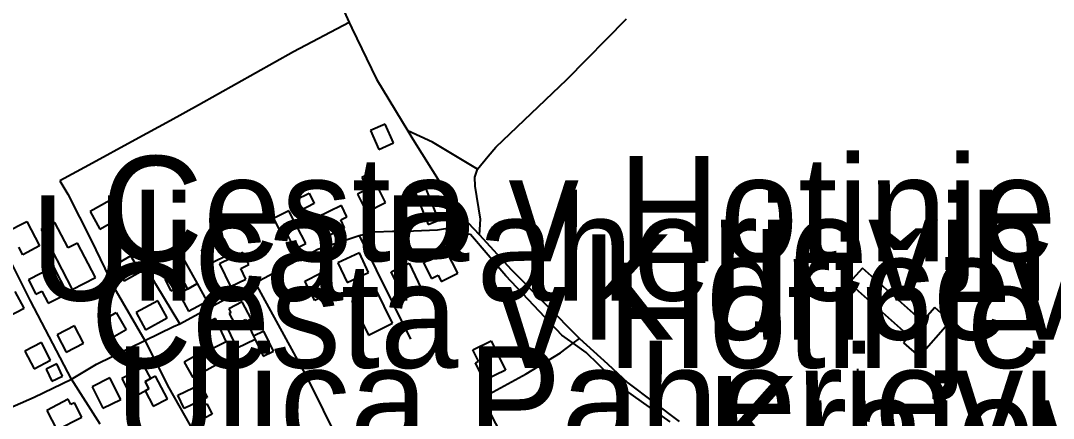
# Model space of a CAD drawing. Extents: x -8864 to 13231, y -7697 to 8949.
# Drawn here: x 1832 to 2440, y -1512 to -1277 of the extents above; entities that cross this region are included whole.
import ezdxf

# ---------------------------------------------------------------- set-up
doc = ezdxf.new("R2010")
doc.units = 0
for name, color, linetype in [('OSM_BUILDING_BARN', 9, 'CONTINUOUS'), ('OSM_BUILDING_COLLAPSED', 9, 'CONTINUOUS'), ('OSM_BUILDING_GARAGE', 9, 'CONTINUOUS'), ('OSM_BUILDING_HOUSE', 9, 'CONTINUOUS'), ('OSM_BUILDING_YES', 9, 'CONTINUOUS'), ('OSM_HIGHWAY_FOOTWAY', 8, 'CONTINUOUS'), ('OSM_HIGHWAY_PATH', 8, 'CONTINUOUS'), ('OSM_HIGHWAY_RESIDENTIAL', 8, 'CONTINUOUS'), ('OSM_HIGHWAY_SERVICE', 8, 'CONTINUOUS'), ('OSM_HIGHWAY_TERTIARY', 8, 'CONTINUOUS'), ('OSM_HIGHWAY_TRACK', 8, 'CONTINUOUS'), ('OSM_LABELS', 8, 'CONTINUOUS')]:
    doc.layers.add(name, color=color, linetype=linetype)

msp = doc.modelspace()

# ---------------------------------------------------------------- linework, layer by layer
at = {"layer": 'OSM_BUILDING_BARN'}
for p, q in [((2040.811863, -1435.915685), (2026.6235, -1442.865368)), ((2050.612783, -1455.930772), (2040.811863, -1435.915685)), ((2026.6235, -1442.865368), (2036.432077, -1462.880455)), ((2036.432077, -1462.880455), (2050.612783, -1455.930772)), ((1908.208479, -1488.610961), (1904.908326, -1490.345602)), ((1910.964988, -1487.165427), (1908.208479, -1488.610961)), ((1917.971114, -1500.519938), (1910.964988, -1487.165427)), ((1904.908326, -1490.345602), (1907.151818, -1494.626606)), ((1907.151818, -1494.626606), (1904.92364, -1495.794153)), ((1904.92364, -1495.794153), (1909.686274, -1504.867659)), ((1909.686274, -1504.867659), (1917.971114, -1500.519938))]:
    msp.add_line(p, q, dxfattribs=at)
at = {"layer": 'OSM_BUILDING_COLLAPSED'}
for p, q in [((2327.350945, -1423.384017), (2319.648034, -1432.046102)), ((2362.672541, -1454.829942), (2327.350945, -1423.384017)), ((2319.648034, -1432.046102), (2354.961974, -1463.492027)), ((2354.961974, -1463.492027), (2362.672541, -1454.829942))]:
    msp.add_line(p, q, dxfattribs=at)
at = {"layer": 'OSM_BUILDING_GARAGE'}
for p, q in [((1993.430541, -1383.253768), (2001.43973, -1379.250751)), ((2001.43973, -1379.250751), (2004.510174, -1385.388711)), ((1996.500985, -1389.391728), (1993.430541, -1383.253768)), ((2004.510174, -1385.388711), (1996.500985, -1389.391728)), ((1907.695462, -1414.632976), (1902.029305, -1417.501805)), ((1910.666366, -1420.492949), (1907.695462, -1414.632976)), ((1902.029305, -1417.501805), (1905.000209, -1423.361778)), ((1905.000209, -1423.361778), (1910.666366, -1420.492949)), ((1974.870049, -1460.689915), (1968.813386, -1463.547624)), ((1968.813386, -1463.547624), (1969.732223, -1465.493536)), ((1969.732223, -1465.493536), (1974.38766, -1475.323167)), ((1980.436665, -1472.454338), (1974.870049, -1460.689915)), ((1974.38766, -1475.323167), (1980.436665, -1472.454338))]:
    msp.add_line(p, q, dxfattribs=at)
at = {"layer": 'OSM_BUILDING_HOUSE'}
for p, q in [((2037.871587, -1367.364013), (2032.565308, -1369.988213)), ((2041.791955, -1375.281092), (2037.871587, -1367.364013)), ((2032.565308, -1369.988213), (2035.972659, -1376.871179)), ((2035.972659, -1376.871179), (2030.023194, -1379.817845)), ((2030.023194, -1379.817845), (2035.23759, -1390.359124)), ((2046.493334, -1384.788258), (2041.791955, -1375.281092)), ((2070.505587, -1376.648789), (2064.226873, -1379.161795)), ((2064.226873, -1379.161795), (2071.638819, -1397.731347)), ((2077.917533, -1395.218342), (2070.505587, -1376.648789)), ((2020.605123, -1386.567377), (2006.033911, -1393.606016)), ((2023.767451, -1393.127877), (2020.605123, -1386.567377)), ((2035.23759, -1390.359124), (2046.493334, -1384.788258)), ((1822.442773, -1402.50161), (1835.268196, -1395.863273)), ((1835.268196, -1395.863273), (1842.764368, -1410.363091)), ((2006.033911, -1393.606016), (2011.462702, -1404.858942)), ((2020.084449, -1394.906996), (2023.767451, -1393.127877)), ((2022.350911, -1399.599422), (2020.084449, -1394.906996)), ((2071.638819, -1397.731347), (2077.917533, -1395.218342)), ((2011.462702, -1404.858942), (2022.350911, -1399.599422)), ((1832.817966, -1415.511416), (1830.536189, -1411.096978)), ((1842.764368, -1410.363091), (1832.817966, -1415.511416)), ((1896.439718, -1416.145227), (1887.067589, -1421.593779)), ((1901.89148, -1425.530079), (1896.439718, -1416.145227)), ((2082.481086, -1413.46543), (2068.80574, -1420.403993)), ((2089.081393, -1426.464116), (2082.481086, -1413.46543)), ((1851.187033, -1422.716847), (1836.240631, -1430.300341)), ((1859.134967, -1438.373093), (1851.187033, -1422.716847)), ((1887.067589, -1421.593779), (1892.51935, -1430.97863)), ((2068.80574, -1420.403993), (2073.484148, -1429.622052)), ((1892.51935, -1430.97863), (1901.89148, -1425.530079)), ((2073.484148, -1429.622052), (2077.404516, -1427.631663)), ((2077.404516, -1427.631663), (2079.326415, -1431.412291)), ((2079.326415, -1431.412291), (2089.081393, -1426.464116)), ((1836.240631, -1430.300341), (1840.551504, -1438.806753)), ((1935.712311, -1432.579837), (1929.870044, -1435.793371)), ((1941.34784, -1442.83201), (1935.712311, -1432.579837)), ((1833.545378, -1446.97958), (1828.376924, -1437.316741)), ((1840.551504, -1438.806753), (1844.066053, -1437.027634)), ((1844.066053, -1437.027634), (1847.695456, -1444.188588)), ((1847.695456, -1444.188588), (1859.134967, -1438.373093)), ((1929.870044, -1435.793371), (1924.8777, -1438.539885)), ((1924.8777, -1438.539885), (1930.513229, -1448.792058)), ((1824.234504, -1451.972233), (1833.545378, -1446.97958)), ((1912.404498, -1442.676337), (1899.632674, -1449.648259)), ((1917.940486, -1452.817314), (1912.404498, -1442.676337)), ((1930.513229, -1448.792058), (1941.34784, -1442.83201)), ((1962.029312, -1443.25455), (1954.12732, -1447.413241)), ((1954.12732, -1447.413241), (1955.367749, -1449.770573)), ((1967.320277, -1453.306572), (1962.029312, -1443.25455)), ((1878.200819, -1455.252483), (1887.856256, -1449.659378)), ((1887.856256, -1449.659378), (1893.721494, -1459.800355)), ((1899.632674, -1449.648259), (1905.168663, -1459.789236)), ((1905.168663, -1459.789236), (1917.940486, -1452.817314)), ((1946.2483, -1453.184257), (1938.223796, -1457.009363)), ((1952.695467, -1466.71668), (1946.2483, -1453.184257)), ((1955.367749, -1449.770573), (1954.464227, -1450.237592)), ((1954.464227, -1450.237592), (1957.527015, -1456.064206)), ((1958.866984, -1456.40891), (1964.043095, -1453.684635)), ((1964.043095, -1453.684635), (1964.602054, -1454.740986)), ((1964.602054, -1454.740986), (1967.320277, -1453.306572)), ((1863.315672, -1457.49862), (1853.017049, -1462.824857)), ((1868.621951, -1467.761912), (1863.315672, -1457.49862)), ((1884.066057, -1465.39346), (1878.200819, -1455.252483)), ((1938.223796, -1457.009363), (1944.670964, -1470.541785)), ((1953.430536, -1458.721765), (1958.407566, -1456.375552)), ((1959.035437, -1470.552905), (1953.430536, -1458.721765)), ((1957.527015, -1456.064206), (1958.430537, -1455.586068)), ((1958.407566, -1456.375552), (1959.502512, -1458.688406)), ((1958.430537, -1455.586068), (1958.866984, -1456.40891)), ((1959.502512, -1458.688406), (1965.229925, -1455.97525)), ((1965.229925, -1455.97525), (1968.813386, -1463.547624)), ((1853.017049, -1462.824857), (1858.323328, -1473.088149)), ((1893.721494, -1459.800355), (1884.066057, -1465.39346)), ((1969.732223, -1465.493536), (1959.035437, -1470.552905)), ((1968.813386, -1463.547624), (1969.732223, -1465.493536)), ((1843.828687, -1467.306013), (1834.073708, -1472.343143)), ((1849.24982, -1477.791695), (1843.828687, -1467.306013)), ((1858.323328, -1473.088149), (1868.621951, -1467.761912)), ((1941.876171, -1471.086641), (1927.902203, -1478.814688)), ((1946.960398, -1480.29358), (1941.876171, -1471.086641)), ((1944.670964, -1470.541785), (1952.695467, -1466.71668)), ((2097.863937, -1471.598137), (2108.675576, -1466.316378)), ((2101.16409, -1478.347669), (2097.863937, -1471.598137)), ((2108.675576, -1466.316378), (2117.105899, -1483.58495)), ((1834.073708, -1472.343143), (1839.487185, -1482.828825)), ((1839.487185, -1482.828825), (1849.24982, -1477.791695)), ((1904.51782, -1481.550083), (1891.148753, -1488.533125)), ((1908.208479, -1488.610961), (1904.51782, -1481.550083)), ((1927.902203, -1478.814688), (1932.98643, -1488.010508)), ((1932.98643, -1488.010508), (1946.960398, -1480.29358)), ((2099.380016, -1479.21499), (2101.16409, -1478.347669)), ((2104.517842, -1489.73403), (2099.380016, -1479.21499)), ((2117.105899, -1483.58495), (2104.517842, -1489.73403)), ((1884.119656, -1488.19954), (1873.690864, -1493.44794)), ((1890.482597, -1500.831283), (1884.119656, -1488.19954)), ((1891.148753, -1488.533125), (1897.113532, -1499.952843)), ((1904.908326, -1490.345602), (1908.208479, -1488.610961)), ((1873.690864, -1493.44794), (1880.061462, -1506.090803)), ((1897.113532, -1499.952843), (1904.92364, -1495.794153)), ((1907.151818, -1494.626606), (1904.908326, -1490.345602)), ((1904.92364, -1495.794153), (1907.151818, -1494.626606)), ((1924.150288, -1498.2738), (1937.680152, -1491.813375)), ((1937.680152, -1491.813375), (1941.44738, -1499.719334)), ((1859.5561, -1500.797925), (1846.906788, -1507.325067)), ((1861.141093, -1503.878024), (1859.5561, -1500.797925)), ((1880.061462, -1506.090803), (1890.482597, -1500.831283)), ((1927.917517, -1506.16864), (1924.150288, -1498.2738)), ((1941.44738, -1499.719334), (1927.917517, -1506.16864)), ((1846.906788, -1507.325067), (1852.856253, -1518.867101)), ((1863.231445, -1502.799434), (1861.141093, -1503.878024)), ((1867.58826, -1511.261368), (1863.231445, -1502.799434)), ((1852.856253, -1518.867101), (1867.58826, -1511.261368))]:
    msp.add_line(p, q, dxfattribs=at)
at = {"layer": 'OSM_BUILDING_YES'}
for p, q in [((2046.202369, -1338.508929), (2037.626564, -1342.345154)), ((2037.626564, -1342.345154), (2042.611251, -1353.486886)), ((2051.187055, -1349.639542), (2046.202369, -1338.508929)), ((2042.611251, -1353.486886), (2051.187055, -1349.639542)), ((1884.0584, -1383.509516), (1872.427465, -1390.136734)), ((1889.923638, -1393.795047), (1884.0584, -1383.509516)), ((1872.427465, -1390.136734), (1878.292703, -1400.422265)), ((1989.594399, -1389.55852), (1980.566833, -1394.195349)), ((1999.464232, -1408.839721), (1989.594399, -1389.55852)), ((1851.761306, -1396.452606), (1843.614291, -1400.678013)), ((1859.586728, -1411.563996), (1851.761306, -1396.452606)), ((1878.292703, -1400.422265), (1889.923638, -1393.795047)), ((1980.566833, -1394.195349), (1985.88077, -1404.558716)), ((1843.614291, -1400.678013), (1861.929761, -1436.02688)), ((1985.88077, -1404.558716), (1988.399912, -1403.268855)), ((1988.399912, -1403.268855), (1992.963466, -1412.175568)), ((1865.130373, -1408.695167), (1859.586728, -1411.563996)), ((1875.612764, -1428.932644), (1865.130373, -1408.695167)), ((1938.040029, -1412.620348), (1951.125789, -1406.048728)), ((1951.125789, -1406.048728), (1955.513232, -1414.788649)), ((1992.963466, -1412.175568), (1999.464232, -1408.839721)), ((1942.427472, -1421.371389), (1938.040029, -1412.620348)), ((1955.513232, -1414.788649), (1942.427472, -1421.371389)), ((1962.450445, -1414.288272), (1948.675559, -1420.937729)), ((1965.880767, -1421.393628), (1962.450445, -1414.288272)), ((2031.09517, -1414.443945), (2018.461171, -1420.315037)), ((2036.493333, -1426.074934), (2031.09517, -1414.443945)), ((1928.346307, -1419.180849), (1924.058404, -1421.538181)), ((1924.058404, -1421.538181), (1925.865449, -1424.818432)), ((1935.712311, -1432.579837), (1928.346307, -1419.180849)), ((1948.675559, -1420.937729), (1955.13804, -1434.325598)), ((1961.179389, -1423.662004), (1965.880767, -1421.393628)), ((2018.461171, -1420.315037), (2023.859334, -1431.946026)), ((2049.793487, -1425.530079), (2060.321819, -1420.515188)), ((2060.321819, -1420.515188), (2067.404515, -1435.404189)), ((1861.929761, -1436.02688), (1875.612764, -1428.932644)), ((1925.865449, -1424.818432), (1916.401436, -1430.022354)), ((1964.211548, -1429.944518), (1961.179389, -1423.662004)), ((1998.966529, -1431.20102), (2008.085979, -1426.408519)), ((2008.085979, -1426.408519), (2014.027786, -1437.717043)), ((2023.859334, -1431.946026), (2036.493333, -1426.074934)), ((2056.876183, -1440.41908), (2049.793487, -1425.530079)), ((1916.401436, -1430.022354), (1920.107409, -1436.783006)), ((1920.107409, -1436.783006), (1928.024714, -1432.424165)), ((1928.024714, -1432.424165), (1929.870044, -1435.793371)), ((1929.870044, -1435.793371), (1935.712311, -1432.579837)), ((1955.13804, -1434.325598), (1964.211548, -1429.944518)), ((2004.90068, -1442.509544), (1998.966529, -1431.20102)), ((2067.404515, -1435.404189), (2056.876183, -1440.41908)), ((2014.027786, -1437.717043), (2004.90068, -1442.509544)), ((2370.030888, -1446.645996), (2362.672541, -1454.829942)), ((2379.112053, -1454.618672), (2370.030888, -1446.645996)), ((2362.672541, -1454.829942), (2354.961974, -1463.492027)), ((2360.712357, -1475.578916), (2379.112053, -1454.618672)), ((2354.961974, -1463.492027), (2351.592908, -1467.572881)), ((2351.592908, -1467.572881), (2360.712357, -1475.578916)), ((1852.88688, -1479.959996), (1846.600509, -1482.973378)), ((1846.600509, -1482.973378), (1850.00786, -1490.089853)), ((1856.294232, -1487.076471), (1852.88688, -1479.959996)), ((1850.00786, -1490.089853), (1856.294232, -1487.076471)), ((1936.638804, -1505.801697), (1941.202357, -1503.399886)), ((1939.877702, -1511.961896), (1936.638804, -1505.801697)), ((1941.202357, -1503.399886), (1944.433598, -1509.571205)), ((1944.433598, -1509.571205), (1939.877702, -1511.961896))]:
    msp.add_line(p, q, dxfattribs=at)
at = {"layer": 'OSM_HIGHWAY_FOOTWAY'}
for p, q in [((2096.51631, -1403.635798), (2087.519372, -1403.391169)), ((2117.38155, -1427.887412), (2096.51631, -1403.635798)), ((2150.252916, -1462.969411), (2117.38155, -1427.887412)), ((2156.968078, -1467.784151), (2150.252916, -1462.969411)), ((2164.556134, -1473.221583), (2156.968078, -1467.784151)), ((2186.432093, -1494.493173), (2164.556134, -1473.221583)), ((2214.050779, -1514.007882), (2186.432093, -1494.493173))]:
    msp.add_line(p, q, dxfattribs=at)
at = {"layer": 'OSM_HIGHWAY_PATH'}
for p, q in [((1969.617368, -1432.112819), (2000.046162, -1487.654685)), ((2000.046162, -1487.654685), (2054.196244, -1596.503398)), ((1918.775096, -1494.037273), (1940.153353, -1531.721234))]:
    msp.add_line(p, q, dxfattribs=at)
at = {"layer": 'OSM_HIGHWAY_RESIDENTIAL'}
for p, q in [((1854.73221, -1371.934124), (1859.280449, -1379.906801)), ((1859.280449, -1379.906801), (1873.124249, -1406.916048)), ((1837.396833, -1442.765293), (1814.885345, -1397.875901)), ((2077.144179, -1400.811447), (2089.977259, -1398.665385)), ((2089.977259, -1398.665385), (2095.046172, -1396.474845)), ((2006.69241, -1412.220046), (2031.041571, -1404.136175)), ((2031.041571, -1404.136175), (2040.275875, -1402.123547)), ((2040.275875, -1402.123547), (2050.528556, -1401.61205)), ((2050.528556, -1401.61205), (2058.208496, -1401.678767)), ((2058.208496, -1401.678767), (2077.144179, -1400.811447)), ((1873.124249, -1406.916048), (1886.478002, -1434.648063)), ((1969.617368, -1432.112819), (2006.69241, -1412.220046)), ((1886.478002, -1434.648063), (1904.785814, -1466.149586)), ((1925.314147, -1456.364432), (1969.617368, -1432.112819)), ((1861.455028, -1488.955665), (1837.396833, -1442.765293)), ((1904.785814, -1466.149586), (1921.615831, -1457.865564)), ((1921.615831, -1457.865564), (1925.314147, -1456.364432)), ((1876.225321, -1480.071191), (1904.785814, -1466.149586)), ((1861.455028, -1488.955665), (1876.225321, -1480.071191)), ((1839.586726, -1499.5859), (1861.455028, -1488.955665)), ((1878.468813, -1515.386699), (1861.455028, -1488.955665)), ((1804.012449, -1514.908561), (1839.586726, -1499.5859))]:
    msp.add_line(p, q, dxfattribs=at)
at = {"layer": 'OSM_HIGHWAY_SERVICE'}
for p, q in [((2031.041571, -1404.136175), (2061.263626, -1465.260026)), ((2156.968078, -1467.784151), (2160.727649, -1464.948681)), ((1904.785814, -1466.149586), (1918.775096, -1494.037273)), ((2149.502533, -1473.410614), (2156.968078, -1467.784151)), ((2129.372363, -1485.797729), (2149.502533, -1473.410614)), ((2324.288157, -1492.091362), (2324.716948, -1482.784347)), ((2107.779711, -1497.528794), (2129.372363, -1485.797729)), ((2328.805769, -1502.354654), (2324.288157, -1492.091362)), ((2105.605132, -1503.399886), (2107.779711, -1497.528794)), ((2329.831803, -1517.555), (2328.805769, -1502.354654)), ((2124.701612, -1541.306237), (2105.605132, -1503.399886))]:
    msp.add_line(p, q, dxfattribs=at)
at = {"layer": 'OSM_HIGHWAY_TERTIARY'}
for p, q in [((1982.067599, -1184.492837), (2025.099763, -1278.585984)), ((2025.099763, -1278.585984), (2026.631157, -1281.932951)), ((2026.631157, -1281.932951), (2041.217682, -1312.100134)), ((2041.217682, -1312.100134), (2059.594407, -1342.478588)), ((2059.594407, -1342.478588), (2062.572968, -1347.404524)), ((2062.572968, -1347.404524), (2084.732235, -1382.742271)), ((2084.732235, -1382.742271), (2095.046172, -1396.474845)), ((2095.046172, -1396.474845), (2101.837903, -1403.869307)), ((2101.837903, -1403.869307), (2120.429023, -1424.240218)), ((2120.429023, -1424.240218), (2160.727649, -1464.948681)), ((2160.727649, -1464.948681), (2177.228417, -1479.915518)), ((2177.228417, -1479.915518), (2189.188602, -1491.123966)), ((2189.188602, -1491.123966), (2219.47957, -1513.885568))]:
    msp.add_line(p, q, dxfattribs=at)
at = {"layer": 'OSM_HIGHWAY_TRACK'}
for p, q in [((2153.262105, -1312.222449), (2188.46119, -1276.395443)), ((2025.099763, -1278.585984), (1992.335594, -1295.921273)), ((1992.335594, -1295.921273), (1936.309554, -1327.267122)), ((2111.363172, -1352.074711), (2153.262105, -1312.222449)), ((1936.309554, -1327.267122), (1919.632676, -1336.596377)), ((1919.632676, -1336.596377), (1898.951204, -1347.860423)), ((2074.142648, -1349.128045), (2059.594407, -1342.478588)), ((1898.951204, -1347.860423), (1871.661768, -1362.716065)), ((2100.559189, -1365.140114), (2074.142648, -1349.128045)), ((2106.891503, -1357.478784), (2111.363172, -1352.074711)), ((2100.559189, -1365.140114), (2106.891503, -1357.478784)), ((1871.661768, -1362.716065), (1854.73221, -1371.934124)), ((2099.035453, -1369.776943), (2100.559189, -1365.140114)), ((2099.349388, -1375.10318), (2099.035453, -1369.776943)), ((2102.481089, -1394.573411), (2099.349388, -1375.10318)), ((2101.837903, -1403.869307), (2102.481089, -1394.573411)), ((1911.18704, -1432.946781), (1906.723027, -1424.6294)), ((1925.314147, -1456.364432), (1911.18704, -1432.946781))]:
    msp.add_line(p, q, dxfattribs=at)

# ---------------------------------------------------------------- texts
at = {"layer": 'OSM_LABELS'}
for s, p in [('Cesta v Hotinje', (1879.129945, -1419.388202)), ('Ulica Paherjevih', (1837.292521, -1442.557288)), ('Kidričeva cesta', (2161.484194, -1465.634896)), ('Cesta v Hotinje', (1872.586362, -1482.26006)), ('Ulica Paherjevih', (1887.281682, -1531.572616)), ('Krajevna skupnost Dravski Dvor', (2235.475828, -1549.04911))]:
    msp.add_text(s, height=62.042552, dxfattribs=at).set_placement(p)

doc.saveas('drawing.dxf')
